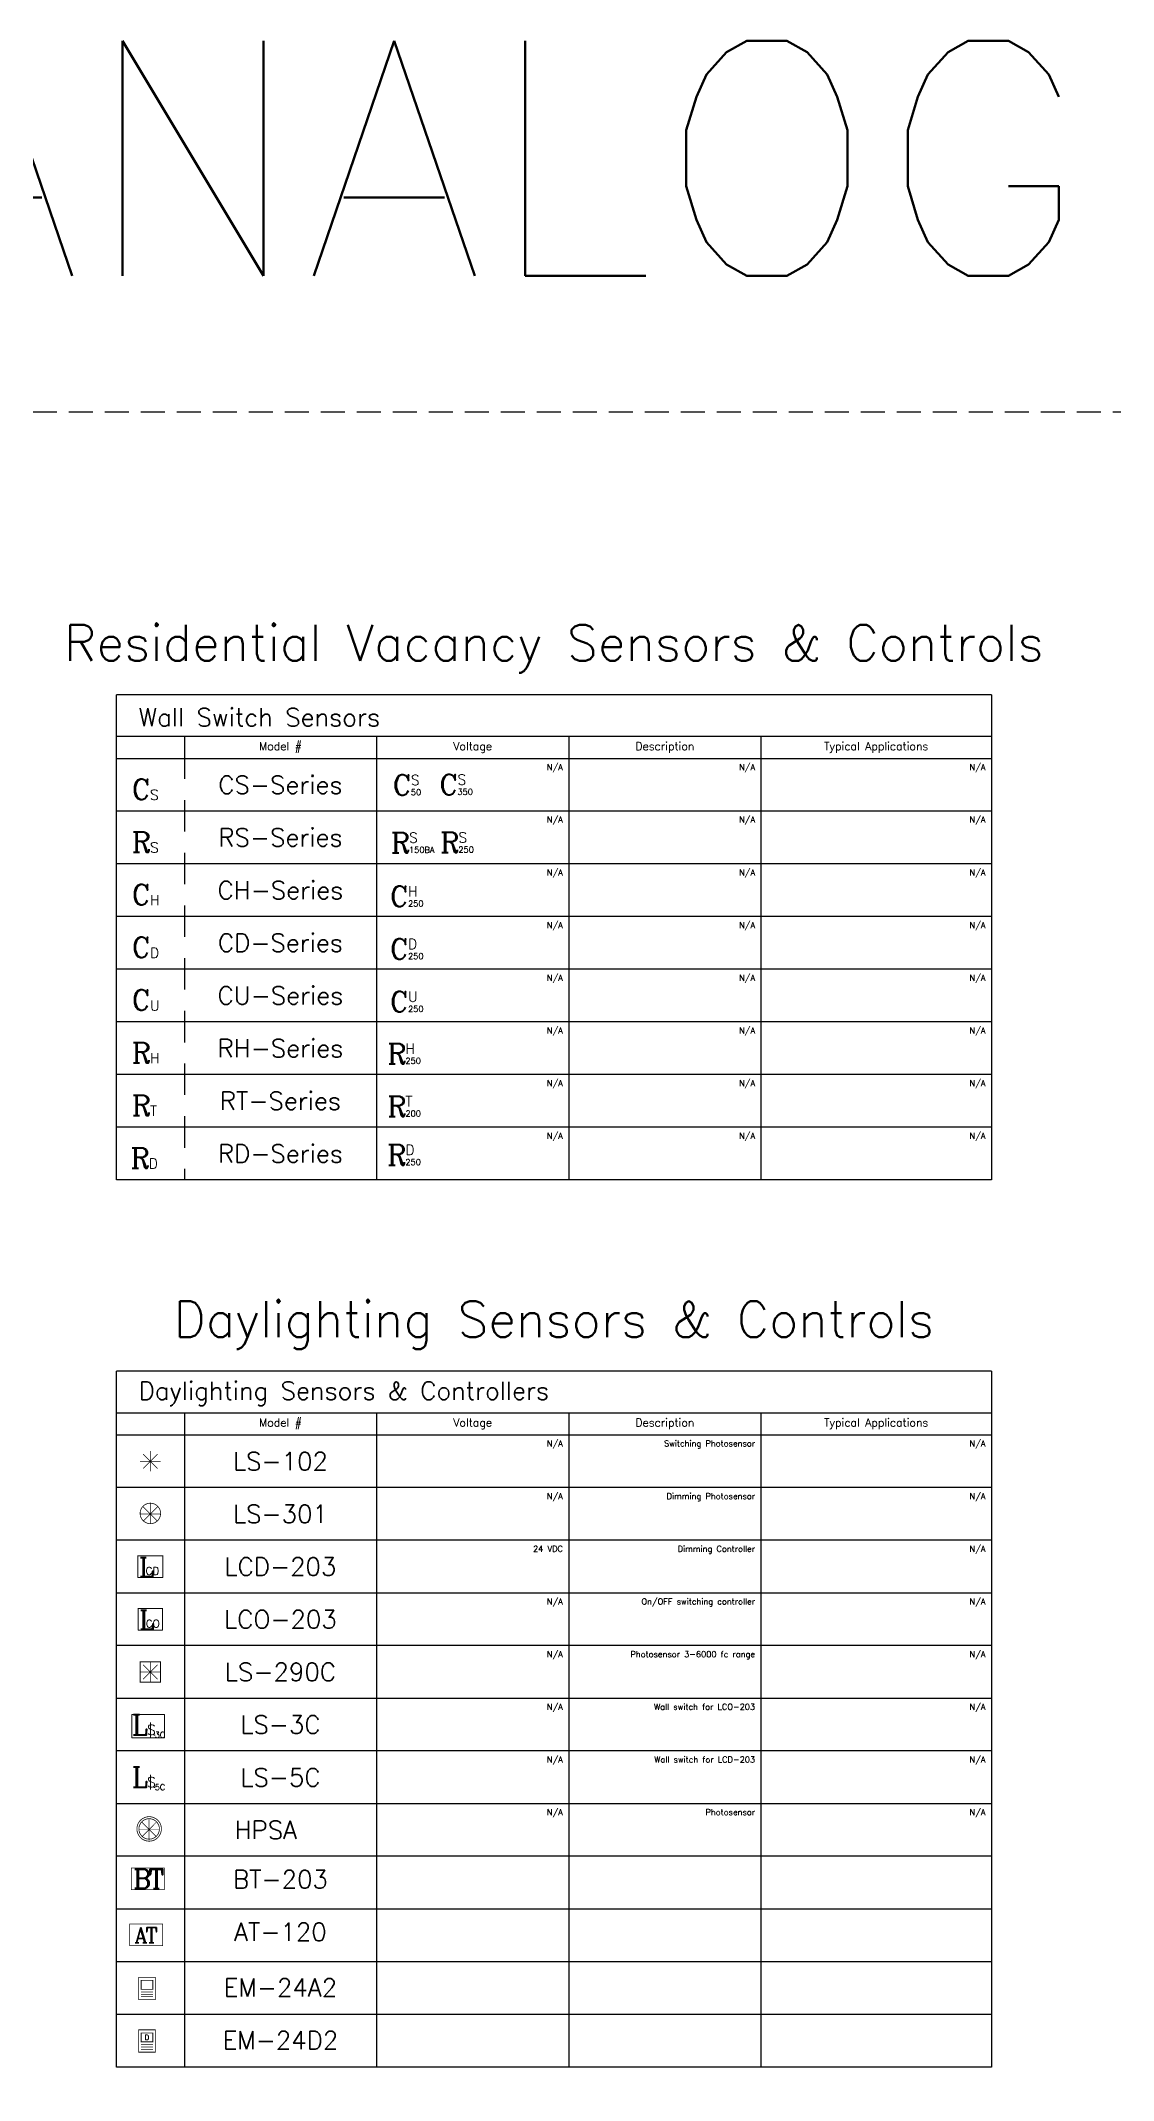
# Model space of a CAD drawing. Header units: inches. Extents: x -13775 to 9910, y -4933 to 5507.
# Drawn here: x 2019 to 3092, y 3469 to 5507 of the extents above; entities that cross this region are included whole.
import ezdxf
from ezdxf.enums import TextEntityAlignment as Align

# ---------------------------------------------------------------- set-up
doc = ezdxf.new("R2010")
doc.units = ezdxf.units.IN
doc.header["$LTSCALE"] = 48
doc.header["$MEASUREMENT"] = 0
doc.linetypes.add('DASHED', pattern=[0.75, 0.5, -0.25])
doc.layers.add('Boxes', color=7, linetype='Continuous')
doc.layers.add('Text', color=7, linetype='Continuous')
doc.layers.add('WATTSTOPPER', color=160, linetype='Continuous', lineweight=0)
doc.styles.add('FSL12-1', font='complex.shx')
doc.styles.add('ROMANC', font='COMPLEX.SHX')
doc.styles.add('ROMANS', font='ROMANS')
doc.styles.add('WS8th', font='complex.shx', dxfattribs={"height": 0.1875})
doc.styles.add('WSNotes', font='complex.shx', dxfattribs={"height": 18})

# ---------------------------------------------------------------- blocks, each defined once
blk = doc.blocks.new('*U387')
blk.add_wipeout([(-10.2, 10.2), (10.2, 10.2), (10.2, -10.2), (-10.2, -10.2)])
for p, q in [((-10.2, 0), (-10.2, 10.2)), ((0, 10.2), (-10.2, 10.2)), ((0, 10.2), (10.2, 10.2)), ((10.2, 0), (10.2, 10.2)), ((-10.2, 0), (-10.2, -10.2)), ((0, -10.2), (-10.2, -10.2)), ((0, -10.2), (10.2, -10.2)), ((10.2, 0), (10.2, -10.2))]:
    blk.add_line(p, q)
at = {"linetype": 'Continuous', "const_width": 0.75}
blk.add_lwpolyline([(-10.2, 10.2), (10.2, 10.2), (10.2, -10.2), (-10.2, -10.2)], close=True, dxfattribs=at)
at = {"linetype": 'Continuous', "const_width": 0.637}
for points in [[(-10.2, 0), (10.2, 0)], [(-7.2, -7.2), (7.2, 7.2)], [(7.2, -7.2), (-7.2, 7.2)], [(0, -10.2), (0, 10.2)]]:
    blk.add_lwpolyline(points, dxfattribs=at)
blk = doc.blocks.new('*U386')
blk.add_wipeout([(-12.3, 10.8), (12.3, 10.8), (12.3, -10.8), (-12.3, -10.8)])
at = {"linetype": 'Continuous'}
for p, q in [((-12.3, 10.8), (-12.3, -10.8)), ((-12.3, 10.8), (12.3, 10.8)), ((12.3, -10.8), (12.3, 10.8)), ((12.3, -10.8), (-12.3, -10.8))]:
    blk.add_line(p, q, dxfattribs=at)
at = {"linetype": 'Continuous', "const_width": 0.75}
blk.add_lwpolyline([(-12.3, 10.8), (12.3, 10.8), (12.3, -10.8), (-12.3, -10.8)], close=True, dxfattribs=at)
at = {"linetype": 'Continuous', "attachment_point": 1, "style": 'FSL12-1'}
for s, insert, char_height, width in [('L', (-11.2, 9.2), 19.1, 62.475), ('CO', (-4.6, -0.5), 7.65, 54.825)]:
    blk.add_mtext(s, dxfattribs=dict(at, insert=insert, char_height=char_height, width=width))
blk = doc.blocks.new('*U385')
blk.add_wipeout([(-12.5, 10.8), (12.5, 10.8), (12.5, -10.8), (-12.5, -10.8)])
at = {"linetype": 'Continuous'}
for p, q in [((-12.5, 10.8), (12.5, 10.8)), ((-12.5, 10.8), (-12.5, -10.8)), ((12.5, -10.8), (12.5, 10.8)), ((12.5, -10.8), (-12.5, -10.8))]:
    blk.add_line(p, q, dxfattribs=at)
at = {"linetype": 'Continuous', "const_width": 0.75}
blk.add_lwpolyline([(-12.5, 10.8), (12.5, 10.8), (12.5, -10.8), (-12.5, -10.8)], close=True, dxfattribs=at)
at = {"linetype": 'Continuous', "attachment_point": 1, "style": 'FSL12-1'}
for s, insert, char_height, width in [('L', (-11.4, 9.2), 19.1, 62.475), ('CD', (-4.8, -0.5), 7.65, 54.825)]:
    blk.add_mtext(s, dxfattribs=dict(at, insert=insert, char_height=char_height, width=width))
blk = doc.blocks.new('*U674')
blk.add_wipeout([(-18.6, 20.4), (50.5, 20.4), (50.5, -0.4), (-18.6, -0.4)])
at = {"linetype": 'Continuous', "insert": (-18.6, 20.4), "char_height": 20.4, "width": 1.13686837721616e-13, "attachment_point": 1, "style": 'FSL12-1'}
blk.add_mtext('R', dxfattribs=at)
at = {"linetype": 'Continuous', "insert": (-0.4, 9.8), "char_height": 10.2, "attachment_point": 1, "style": 'FSL12-1'}
blk.add_mtext('S', dxfattribs=at)
at = {"style": 'WS8th'}
blk.add_attdef('PARTNUMBER', (7.2, -0.4), '', height=10.2, rotation=360, dxfattribs=at)
blk = doc.blocks.new('*U673')
blk.add_wipeout([(-18.6, 20.4), (50.5, 20.4), (50.5, -0.4), (-18.6, -0.4)])
at = {"linetype": 'Continuous', "insert": (-18.6, 20.4), "char_height": 20.4, "width": 1.13686837721616e-13, "attachment_point": 1, "style": 'FSL12-1'}
blk.add_mtext('R', dxfattribs=at)
at = {"linetype": 'Continuous', "insert": (-0.4, 9.8), "char_height": 10.2, "attachment_point": 1, "style": 'FSL12-1'}
blk.add_mtext('T', dxfattribs=at)
at = {"style": 'WS8th'}
blk.add_attdef('PARTNUMBER', (7.2, -0.4), '', height=10.2, rotation=360, dxfattribs=at)
blk = doc.blocks.new('*U672')
blk.add_wipeout([(-18.6, 20.4), (50.5, 20.4), (50.5, -0.4), (-18.6, -0.4)])
at = {"linetype": 'Continuous', "insert": (-18.6, 20.4), "char_height": 20.4, "width": 1.13686837721616e-13, "attachment_point": 1, "style": 'FSL12-1'}
blk.add_mtext('R', dxfattribs=at)
at = {"linetype": 'Continuous', "insert": (-0.4, 9.8), "char_height": 10.2, "attachment_point": 1, "style": 'FSL12-1'}
blk.add_mtext('H', dxfattribs=at)
at = {"style": 'WS8th'}
blk.add_attdef('PARTNUMBER', (7.2, -0.4), '', height=10.2, rotation=360, dxfattribs=at)
blk = doc.blocks.new('*U388')
blk.add_wipeout([(-18.5, -0.7), (14.3, -0.7), (14.3, 22.8), (-18.5, 22.8)])
blk.add_line((0, 14.5), (0, 0))
blk.add_lwpolyline([(-18.5, -0.7), (14.3, -0.7), (14.3, 22.8), (-18.5, 22.8)], close=True)
at = {"style": 'ROMANC'}
for s, height, p in [('L', 20.2, (-18.5, 2.3)), ('S', 10.1, (-3.2, 2.3)), ('3C', 6, (4.4, -0.7))]:
    blk.add_text(s, height=height, dxfattribs=at).set_placement(p)
at = {"insert": (3, 3.2), "char_height": 2, "width": 4.5, "attachment_point": 1, "style": 'WSNotes'}
blk.add_mtext('-', dxfattribs=at)
blk = doc.blocks.new('*U389')
blk.add_wipeout([(-18.5, -0.7), (14.8, -0.7), (14.8, 22.7), (-18.5, 22.7)])
blk.add_line((0, 14.5), (0, 0))
at = {"style": 'ROMANC'}
for s, height, p in [('L', 20.2, (-18.5, 2.3)), ('S', 10.1, (-3.2, 2.3)), ('5C', 6, (4.4, -0.7))]:
    blk.add_text(s, height=height, dxfattribs=at).set_placement(p)
at = {"insert": (3, 3.2), "char_height": 2, "width": 4.5, "attachment_point": 1, "style": 'WSNotes'}
blk.add_mtext('-', dxfattribs=at)
blk = doc.blocks.new('*U669')
blk.add_wipeout([(-18.6, 20.4), (50.5, 20.4), (50.5, -0.4), (-18.6, -0.4)])
at = {"linetype": 'Continuous', "insert": (-18.6, 20.4), "char_height": 20.4, "width": 1.13686837721616e-13, "attachment_point": 1, "style": 'FSL12-1'}
blk.add_mtext('R', dxfattribs=at)
at = {"linetype": 'Continuous', "insert": (-0.4, 9.8), "char_height": 10.2, "attachment_point": 1, "style": 'FSL12-1'}
blk.add_mtext('D', dxfattribs=at)
at = {"style": 'WS8th'}
blk.add_attdef('PARTNUMBER', (7.2, -0.4), '', height=10.2, dxfattribs=at)
blk = doc.blocks.new('*U384')
blk.add_wipeout([(-7.3, 6.8), (-10, -0.3), (-6.8, -7.3), (0.3, -10), (7.3, -6.8), (10, 0.3), (6.8, 7.3), (-0.3, 10)])
at = {"linetype": 'Continuous', "const_width": 0.637}
for points in [[(-10.2, 0), (10.2, 0)], [(-7.2, -7.2), (7.2, 7.2)], [(7.2, -7.2), (-7.2, 7.2)], [(0, -10.2), (0, 10.2)]]:
    blk.add_lwpolyline(points, dxfattribs=at)
blk = doc.blocks.new('*U661')
blk.add_wipeout([(-18.6, 20.4), (50.5, 20.4), (50.5, -0.4), (-18.6, -0.4)])
at = {"linetype": 'Continuous', "insert": (-18.6, 20.4), "char_height": 20.4, "width": 1.13686837721616e-13, "attachment_point": 1, "style": 'FSL12-1'}
blk.add_mtext('C', dxfattribs=at)
at = {"linetype": 'Continuous', "insert": (-0.4, 9.8), "char_height": 10.2, "attachment_point": 1, "style": 'FSL12-1'}
blk.add_mtext('S', dxfattribs=at)
at = {"style": 'WS8th'}
blk.add_attdef('PARTNUMBER', (7.2, -0.4), '', height=10.2, dxfattribs=at)
blk = doc.blocks.new('*U660')
blk.add_wipeout([(-18.6, 20.4), (50.5, 20.4), (50.5, -0.4), (-18.6, -0.4)])
at = {"linetype": 'Continuous', "insert": (-18.6, 20.4), "char_height": 20.4, "width": 1.13686837721616e-13, "attachment_point": 1, "style": 'FSL12-1'}
blk.add_mtext('C', dxfattribs=at)
at = {"linetype": 'Continuous', "insert": (-0.4, 9.8), "char_height": 10.2, "attachment_point": 1, "style": 'FSL12-1'}
blk.add_mtext('H', dxfattribs=at)
at = {"style": 'WS8th'}
blk.add_attdef('PARTNUMBER', (7.2, -0.4), '', height=10.2, dxfattribs=at)
blk = doc.blocks.new('*U659')
blk.add_wipeout([(-18.6, 20.4), (50.5, 20.4), (50.5, -0.4), (-18.6, -0.4)])
at = {"linetype": 'Continuous', "insert": (-18.6, 20.4), "char_height": 20.4, "width": 1.13686837721616e-13, "attachment_point": 1, "style": 'FSL12-1'}
blk.add_mtext('C', dxfattribs=at)
at = {"linetype": 'Continuous', "insert": (-0.4, 9.8), "char_height": 10.2, "attachment_point": 1, "style": 'FSL12-1'}
blk.add_mtext('D', dxfattribs=at)
at = {"style": 'WS8th'}
blk.add_attdef('PARTNUMBER', (7.2, -0.4), '', height=10.2, dxfattribs=at)
blk = doc.blocks.new('*U658')
blk.add_wipeout([(-18.6, 20.4), (50.5, 20.4), (50.5, -0.4), (-18.6, -0.4)])
at = {"linetype": 'Continuous', "insert": (-18.6, 20.4), "char_height": 20.4, "width": 1.13686837721616e-13, "attachment_point": 1, "style": 'FSL12-1'}
blk.add_mtext('C', dxfattribs=at)
at = {"linetype": 'Continuous', "insert": (-0.4, 9.8), "char_height": 10.2, "attachment_point": 1, "style": 'FSL12-1'}
blk.add_mtext('U', dxfattribs=at)
at = {"style": 'WS8th'}
blk.add_attdef('PARTNUMBER', (7.2, -0.4), '', height=10.2, dxfattribs=at)
blk = doc.blocks.new('HPSA')
blk.add_wipeout([(12.6, 24.8), (3.6, 21.1), (0.4, 12.1), (4.1, 3.8), (12.6, 0.4), (20.9, 3.6), (24.8, 12.1), (21.6, 21.1)])
at = {"color": 0, "linetype": 'Continuous', "const_width": 0.75}
blk.add_lwpolyline([(12.6, 24.8, -2.327134), (0.4, 11.9, -0.429713)], format="xyb", close=True, dxfattribs=at)
blk.add_lwpolyline([(12.6, 22.8, -2.327134), (2.4, 12, -0.429713), (12.6, 22.8, -0.081033)], format="xyb", dxfattribs=at)
at = {"color": 0, "linetype": 'Continuous', "const_width": 0.637}
for points in [[(12.6, 2.4), (12.6, 22.8)], [(2.4, 12), (22.8, 12)], [(5.4, 4.8), (19.8, 19.3)], [(5.4, 19.3), (19.8, 4.8)]]:
    blk.add_lwpolyline(points, dxfattribs=at)
blk = doc.blocks.new('*U611')
at = {"style": 'WS8th'}
blk.add_attdef('CS-50', (24.4, -0.4), '', height=10.2, dxfattribs=at)
blk.add_wipeout([(-18.6, 0), (12.8, 0), (12.8, 20.6), (-18.6, 20.6)])
at = {"linetype": 'Continuous', "insert": (-18.6, 20.4), "char_height": 20.4, "width": 1.13686837721616e-13, "attachment_point": 1, "style": 'FSL12-1'}
blk.add_mtext('C', dxfattribs=at)
at = {"linetype": 'Continuous', "attachment_point": 1, "style": 'FSL12-1'}
for s, insert, char_height in [('50', (-0.4, 6), 6), ('S', (-0.4, 20.3), 10.2)]:
    blk.add_mtext(s, dxfattribs=dict(at, insert=insert, char_height=char_height))
blk = doc.blocks.new('*U610')
blk.add_wipeout([(-18.6, 0), (15.5, 0), (15.5, 20.9), (-18.6, 20.9)])
at = {"linetype": 'Continuous', "insert": (-18.6, 20.4), "char_height": 20.4, "width": 1.13686837721616e-13, "attachment_point": 1, "style": 'FSL12-1'}
blk.add_mtext('R', dxfattribs=at)
at = {"linetype": 'Continuous', "attachment_point": 1, "style": 'FSL12-1'}
for s, insert, char_height in [('250', (-0.4, 6), 6), ('D', (-0.4, 20.3), 10.2)]:
    blk.add_mtext(s, dxfattribs=dict(at, insert=insert, char_height=char_height))
at = {"style": 'WS8th'}
blk.add_attdef('RD-250', (24.4, -0.4), '', height=10.2, dxfattribs=at)
blk = doc.blocks.new('*U609')
blk.add_wipeout([(-18.6, 0), (15.9, 0), (15.9, 21.3), (-18.6, 21.3)])
at = {"linetype": 'Continuous', "insert": (-18.6, 20.4), "char_height": 20.4, "width": 1.13686837721616e-13, "attachment_point": 1, "style": 'FSL12-1'}
blk.add_mtext('R', dxfattribs=at)
at = {"linetype": 'Continuous', "attachment_point": 1, "style": 'FSL12-1'}
for s, insert, char_height in [('250', (-0.4, 6), 6), ('H', (-0.4, 20.3), 10.2)]:
    blk.add_mtext(s, dxfattribs=dict(at, insert=insert, char_height=char_height))
at = {"style": 'WS8th'}
blk.add_attdef('RH-250', (24.4, -0.4), '', height=10.2, dxfattribs=at)
blk = doc.blocks.new('*U608')
blk.add_wipeout([(-18.6, 0), (15.5, 0), (15.5, 20.6), (-18.6, 20.6)])
at = {"linetype": 'Continuous', "insert": (-18.6, 20.4), "char_height": 20.4, "width": 1.13686837721616e-13, "attachment_point": 1, "style": 'FSL12-1'}
blk.add_mtext('C', dxfattribs=at)
at = {"linetype": 'Continuous', "attachment_point": 1, "style": 'FSL12-1'}
for s, insert, char_height in [('250', (-0.4, 6), 6), ('H', (-0.4, 20.3), 10.2)]:
    blk.add_mtext(s, dxfattribs=dict(at, insert=insert, char_height=char_height))
at = {"style": 'WS8th'}
blk.add_attdef('CH-250', (24.4, -0.4), '', height=10.2, dxfattribs=at)
blk = doc.blocks.new('*U607')
blk.add_wipeout([(-18.6, 0), (15.2, 0), (15.2, 20.7), (-18.6, 20.7)])
at = {"linetype": 'Continuous', "insert": (-18.6, 20.4), "char_height": 20.4, "width": 1.13686837721616e-13, "attachment_point": 1, "style": 'FSL12-1'}
blk.add_mtext('R', dxfattribs=at)
at = {"linetype": 'Continuous', "attachment_point": 1, "style": 'FSL12-1'}
for s, insert, char_height in [('250', (-0.4, 6), 6), ('S', (-0.4, 20.3), 10.2)]:
    blk.add_mtext(s, dxfattribs=dict(at, insert=insert, char_height=char_height))
at = {"style": 'WS8th'}
blk.add_attdef('RS-250', (24.4, -0.4), '', height=10.2, dxfattribs=at)
blk = doc.blocks.new('*U606')
blk.add_wipeout([(-18.6, 0), (27.1, 0), (27.1, 20.6), (-18.6, 20.6)])
at = {"linetype": 'Continuous', "insert": (-18.6, 20.4), "char_height": 20.4, "width": 1.13686837721616e-13, "attachment_point": 1, "style": 'FSL12-1'}
blk.add_mtext('R', dxfattribs=at)
at = {"linetype": 'Continuous', "attachment_point": 1, "style": 'FSL12-1'}
for s, insert, char_height in [('S', (-0.4, 20.3), 10.2), ('150BA', (-0.4, 6), 6)]:
    blk.add_mtext(s, dxfattribs=dict(at, insert=insert, char_height=char_height))
at = {"style": 'WS8th'}
blk.add_attdef('RS-150BA', (30.3, -0.4), '', height=10.2, dxfattribs=at)
blk = doc.blocks.new('*U605')
at = {"style": 'WS8th'}
blk.add_attdef('CS-350-N', (24.4, -0.4), '', height=10.2, dxfattribs=at)
blk.add_wipeout([(-18.6, 0), (14.9, 0), (14.9, 20.5), (-18.6, 20.5)])
at = {"linetype": 'Continuous', "insert": (-18.6, 20.4), "char_height": 20.4, "width": 1.13686837721616e-13, "attachment_point": 1, "style": 'FSL12-1'}
blk.add_mtext('C', dxfattribs=at)
at = {"linetype": 'Continuous', "attachment_point": 1, "style": 'FSL12-1'}
for s, insert, char_height in [('350', (-0.4, 6), 6), ('S', (-0.4, 20.3), 10.2)]:
    blk.add_mtext(s, dxfattribs=dict(at, insert=insert, char_height=char_height))
blk = doc.blocks.new('*U390')
blk.add_wipeout([(-13, 10.5), (20, 10.5), (20, -11.2), (-13, -11.2)])
at = {"linetype": 'Continuous', "const_width": 0.75}
blk.add_lwpolyline([(-13, 10.5), (20, 10.5), (20, -11.2), (-13, -11.2)], close=True, dxfattribs=at)
at = {"linetype": 'Continuous', "insert": (-11.2, 9.2), "char_height": 19.12, "width": 62.475, "attachment_point": 1, "style": 'FSL12-1'}
blk.add_mtext('{\\T0.8;BT}', dxfattribs=at)
blk = doc.blocks.new('*U391')
blk.add_wipeout([(-13, 10.5), (20, 10.5), (20, -11.2), (-13, -11.2)])
at = {"linetype": 'Continuous', "const_width": 0.75}
blk.add_lwpolyline([(-13, 10.5), (20, 10.5), (20, -11.2), (-13, -11.2)], close=True, dxfattribs=at)
at = {"linetype": 'Continuous', "insert": (-8.2, 6.9), "char_height": 15.09, "width": 49.289, "attachment_point": 1, "style": 'FSL12-1'}
blk.add_mtext('{\\T0.8;AT}', dxfattribs=at)
blk = doc.blocks.new('EM-24A2')
at = {"color": 0, "linetype": 'Continuous', "const_width": 0.75}
for points in [[(-8.5, 12), (-8.5, -10.3), (8.2, -10.3), (8.2, 12), (-8.5, 12)], [(-6, 0), (5.7, 0), (5.7, 8.8), (-6, 8.8), (-6, 0)], [(-6, -2.8), (5.7, -2.8)], [(-6, -5.1), (5.7, -5.1)], [(-6, -7.4), (5.7, -7.4)]]:
    blk.add_lwpolyline(points, dxfattribs=at)
blk = doc.blocks.new('*U582')
blk.add_wipeout([(-18.6, 0), (15.5, 0), (15.5, 21.3), (-18.6, 21.3)])
at = {"linetype": 'Continuous', "insert": (-18.6, 20.4), "char_height": 20.4, "width": 1.13686837721616e-13, "attachment_point": 1, "style": 'FSL12-1'}
blk.add_mtext('C', dxfattribs=at)
at = {"linetype": 'Continuous', "attachment_point": 1, "style": 'FSL12-1'}
for s, insert, char_height in [('250', (-0.4, 6), 6), ('D', (-0.4, 20.3), 10.2)]:
    blk.add_mtext(s, dxfattribs=dict(at, insert=insert, char_height=char_height))
at = {"style": 'WS8th'}
blk.add_attdef('CD-250', (24.4, -0.4), '', height=10.2, dxfattribs=at)
blk = doc.blocks.new('*U580')
at = {"style": 'WS8th'}
blk.add_attdef('CU-250', (24.4, -0.4), '', height=10.2, dxfattribs=at)
blk.add_wipeout([(-18.6, 0), (15.2, 0), (15.2, 20.8), (-18.6, 20.8)])
at = {"linetype": 'Continuous', "insert": (-18.6, 20.4), "char_height": 20.4, "width": 1.13686837721616e-13, "attachment_point": 1, "style": 'FSL12-1'}
blk.add_mtext('C', dxfattribs=at)
at = {"linetype": 'Continuous', "attachment_point": 1, "style": 'FSL12-1'}
for s, insert, char_height in [('250', (-0.4, 6), 6), ('U', (-0.4, 20.3), 10.2)]:
    blk.add_mtext(s, dxfattribs=dict(at, insert=insert, char_height=char_height))
blk = doc.blocks.new('*U574')
blk.add_wipeout([(-18.6, 0), (15.4, 0), (15.4, 21.3), (-18.6, 21.3)])
at = {"linetype": 'Continuous', "insert": (-18.6, 20.4), "char_height": 20.4, "width": 1.13686837721616e-13, "attachment_point": 1, "style": 'FSL12-1'}
blk.add_mtext('R', dxfattribs=at)
at = {"linetype": 'Continuous', "attachment_point": 1, "style": 'FSL12-1'}
for s, insert, char_height in [('200', (-0.4, 6), 6), ('T', (-0.4, 20.3), 10.2)]:
    blk.add_mtext(s, dxfattribs=dict(at, insert=insert, char_height=char_height))
at = {"style": 'WS8th'}
blk.add_attdef('RT-200', (24.4, -0.4), '', height=10.2, dxfattribs=at)
blk = doc.blocks.new('EM-24D2')
at = {"color": 0, "linetype": 'Continuous', "const_width": 0.75}
for points in [[(-8.5, 12), (-8.5, -10.3), (8.2, -10.3), (8.2, 12), (-8.5, 12)], [(-6, 0), (5.7, 0), (5.7, 8.8), (-6, 8.8), (-6, 0)], [(-6, -2.8), (5.7, -2.8)], [(-6, -5.1), (5.7, -5.1)], [(-6, -7.4), (5.7, -7.4)]]:
    blk.add_lwpolyline(points, dxfattribs=at)
at = {"style": 'WS8th'}
blk.add_text('D', height=5, dxfattribs=at).set_placement((-0.1, 4.4), align=Align.MIDDLE_CENTER)
blk = doc.blocks.new('*U567')
at = {"style": 'WSNotes', "flags": 1}
blk.add_attdef('ROOMID', (-374.3, -133.8), '', height=10.6, dxfattribs=at)
blk.add_wipeout([(0, 10.8), (-7.6, 7.6), (-10.2, 0), (-6.9, -6.9), (0, -9.6), (7, -6.9), (10.2, 0), (7.6, 7.6)])
at = {"linetype": 'Continuous', "const_width": 0.75}
blk.add_lwpolyline([(0, 10.8, -2.327134), (-10.2, 0, -0.429713), (0, 10.8, -0.081033)], format="xyb", dxfattribs=at)
at = {"linetype": 'Continuous', "const_width": 0.637}
for points in [[(-10.2, 0), (10.2, 0)], [(-7.2, -7.2), (7.2, 7.2)], [(-7.2, 7.2), (7.2, -7.2)], [(0, -9.6), (0, 10.8)]]:
    blk.add_lwpolyline(points, dxfattribs=at)

msp = doc.modelspace()

# ---------------------------------------------------------------- linework, layer by layer
at = {"layer": 'Boxes'}
for p, q in [((2162.8, 4811.8), (2162.8, 4368.6)), ((2355, 4811.8), (2355, 4368.6)), ((2547.2, 4811.8), (2547.2, 4368.6)), ((2739.4, 4811.8), (2739.4, 4368.6)), ((2162.8, 4135.6), (2162.8, 3481.7)), ((2355, 4135.6), (2355, 3481.7)), ((2547.2, 4135.6), (2547.2, 3481.7)), ((2739.4, 4135.6), (2739.4, 3481.7))]:
    msp.add_line(p, q, dxfattribs=at)
at = {"layer": 'Boxes', "color": 1, "linetype": 'DASHED'}
msp.add_lwpolyline([(-220.8, 5136.4), (9910, 5136.4), (9910, 2003.9), (-220.8, 2003.9)], close=True, dxfattribs=at)
at = {"layer": 'Boxes'}
for points in [[(2969.8, 4853.6), (2969.8, 4368.6), (2094.8, 4368.6), (2094.8, 4853.6)], [(2969.8, 4853.6), (2094.8, 4853.6)], [(2969.8, 4811.8), (2094.8, 4811.8)], [(2094.8, 4789.9), (2969.8, 4789.9)], [(2969.8, 4737.2), (2094.8, 4737.2)], [(2969.8, 4684.5), (2094.8, 4684.5)], [(2969.8, 4631.9), (2094.8, 4631.9)], [(2969.8, 4579.2), (2094.8, 4579.2)], [(2969.8, 4526.6), (2094.8, 4526.6)], [(2969.8, 4473.9), (2094.8, 4473.9)], [(2969.8, 4421.3), (2094.8, 4421.3)], [(2969.8, 4177.4), (2094.8, 4177.4)], [(2094.8, 4135.6), (2969.8, 4135.6)], [(2094.8, 4113.6), (2969.8, 4113.6)], [(2969.8, 4061), (2094.8, 4061)], [(2969.8, 4008.3), (2094.8, 4008.3)], [(2969.8, 3955.6), (2094.8, 3955.6)], [(2969.8, 3903), (2094.8, 3903)], [(2969.8, 3850.3), (2094.8, 3850.3)], [(2969.8, 3797.7), (2094.8, 3797.7)], [(2969.8, 3745), (2094.8, 3745)], [(2969.8, 3692.4), (2094.8, 3692.4)], [(2969.8, 3639.7), (2094.8, 3639.7)], [(2969.8, 3587), (2094.8, 3587)], [(2969.8, 3534.4), (2094.8, 3534.4)]]:
    msp.add_lwpolyline(points, dxfattribs=at)

# ---------------------------------------------------------------- block references
at = {"layer": 'WATTSTOPPER'}
for name, p in [('EM-24A2', (2125.6, 3559.5)), ('EM-24D2', (2125.6, 3506.9))]:
    msp.add_blockref(name, p, dxfattribs=at)

# ---------------------------------------------------------------- texts
at = {"layer": 'Text', "color": 3, "insert": (2473.4, 5389.8), "char_height": 234.9, "attachment_point": 5, "style": 'ROMANS'}
msp.add_mtext('ANALOG', dxfattribs=at)
at = {"layer": 'Text', "color": 7, "style": 'ROMANS'}
for s, insert, char_height, attachment_point in [('Residential Vacancy Sensors & Controls', (2532.3, 4899.5), 36, 5), ('Wall Switch Sensors', (2117.1, 4831), 18, 4), ('Model #', (2258.9, 4800.8), 8, 5), ('Voltage', (2451.1, 4800.8), 8, 5), ('Description', (2643.3, 4800.8), 8, 5), ('Typical Applications', (2854.6, 4800.8), 8, 5), ('CS-Series', (2258.9, 4763.5), 18, 5), ('N/A', (2541.3, 4784.3), 6, 3), ('N/A', (2733.5, 4784.3), 6, 3), ('N/A', (2963.9, 4784.3), 6, 3), ('N/A', (2541.3, 4731.7), 6, 3), ('N/A', (2733.5, 4731.7), 6, 3), ('N/A', (2963.9, 4731.7), 6, 3), ('RS-Series', (2258.9, 4710.9), 18, 5), ('N/A', (2541.3, 4679), 6, 3), ('N/A', (2733.5, 4679), 6, 3), ('N/A', (2963.9, 4679), 6, 3), ('CH-Series', (2258.9, 4658.2), 18, 5), ('CD-Series', (2258.9, 4605.6), 18, 5), ('N/A', (2541.3, 4626.3), 6, 3), ('N/A', (2733.5, 4626.3), 6, 3), ('N/A', (2963.9, 4626.3), 6, 3), ('N/A', (2541.3, 4573.7), 6, 3), ('N/A', (2733.5, 4573.7), 6, 3), ('N/A', (2963.9, 4573.7), 6, 3), ('CU-Series', (2258.9, 4552.9), 18, 5), ('RH-Series', (2258.9, 4500.2), 18, 5), ('N/A', (2541.3, 4521), 6, 3), ('N/A', (2733.5, 4521), 6, 3), ('N/A', (2963.9, 4521), 6, 3), ('N/A', (2541.3, 4468.4), 6, 3), ('N/A', (2733.5, 4468.4), 6, 3), ('N/A', (2963.9, 4468.4), 6, 3), ('RT-Series', (2258.9, 4447.6), 18, 5), ('RD-Series', (2258.9, 4394.9), 18, 5), ('N/A', (2541.3, 4415.7), 6, 3), ('N/A', (2733.5, 4415.7), 6, 3), ('N/A', (2963.9, 4415.7), 6, 3), ('Daylighting Sensors & Controls', (2532.3, 4223.3), 36, 5), ('Daylighting Sensors & Controllers', (2117.1, 4154.8), 18, 4), ('Model #', (2258.9, 4124.6), 8, 5), ('Voltage', (2451.1, 4124.6), 8, 5), ('Description', (2643.3, 4124.6), 8, 5), ('Typical Applications', (2854.6, 4124.6), 8, 5), ('N/A', (2541.3, 4108.1), 6, 3), ('Switching Photosensor', (2733.5, 4108.1), 6, 3), ('N/A', (2963.9, 4108.1), 6, 3), ('LS-102', (2258.9, 4087.3), 18, 5), ('LS-301', (2258.9, 4034.6), 18, 5), ('N/A', (2541.3, 4055.4), 6, 3), ('Dimming Photosensor', (2733.5, 4055.4), 6, 3), ('N/A', (2963.9, 4055.4), 6, 3), ('24 VDC', (2541.3, 4002.8), 6, 3), ('Dimming Controller', (2733.5, 4002.8), 6, 3), ('N/A', (2963.9, 4002.8), 6, 3), ('LCD-203', (2258.9, 3982), 18, 5), ('LCO-203', (2258.9, 3929.3), 18, 5), ('N/A', (2541.3, 3950.1), 6, 3), ('On/OFF switching controller', (2733.5, 3950.1), 6, 3), ('N/A', (2963.9, 3950.1), 6, 3), ('N/A', (2541.3, 3897.4), 6, 3), ('Photosensor 3-6000 fc range', (2733.5, 3897.4), 6, 3), ('N/A', (2963.9, 3897.4), 6, 3), ('LS-290C', (2258.9, 3876.7), 18, 5), ('LS-3C', (2258.9, 3824), 18, 5), ('N/A', (2541.3, 3844.8), 6, 3), ('Wall switch for LCO-203', (2733.5, 3844.8), 6, 3), ('N/A', (2963.9, 3844.8), 6, 3), ('N/A', (2541.3, 3792.1), 6, 3), ('Wall switch for LCD-203', (2733.5, 3792.1), 6, 3), ('N/A', (2963.9, 3792.1), 6, 3), ('LS-5C', (2258.9, 3771.3), 18, 5), ('N/A', (2541.3, 3739.5), 6, 3), ('Photosensor', (2733.5, 3739.5), 6, 3), ('N/A', (2963.9, 3739.5), 6, 3), ('HPSA', (2244.3, 3718.7), 18, 5), ('BT-203', (2258.9, 3669.4), 18, 5), ('AT-120', (2258.9, 3616.8), 18, 5), ('EM-24A2', (2258.9, 3561.2), 18, 5), ('EM-24D2', (2258.9, 3508.5), 18, 5)]:
    msp.add_mtext(s, dxfattribs=dict(at, insert=insert, char_height=char_height, attachment_point=attachment_point))

# ---------------------------------------------------------------- next in the draw order: block references
at = {"layer": 'WATTSTOPPER'}
for name, p in [('*U611', (2389.7, 4753.1)), ('*U605', (2436.3, 4753.5)), ('*U661', (2128.8, 4748.8)), ('*U674', (2128.8, 4696.2)), ('*U607', (2437.2, 4695.7)), ('*U660', (2128.8, 4643.5)), ('*U608', (2386.9, 4641.8)), ('*U659', (2128.8, 4590.9)), ('*U582', (2386.9, 4589.2)), ('*U658', (2128.8, 4538.2)), ('*U580', (2386.9, 4536.5)), ('*U672', (2128.8, 4485.5)), ('*U609', (2384.3, 4484.6)), ('*U673', (2128.8, 4432.9)), ('*U574', (2384.3, 4431.9)), ('*U610', (2384.2, 4383.4)), ('*U669', (2127.6, 4380.2)), ('*U384', (2128.8, 4087.3)), ('*U385', (2128.8, 3982)), ('*U386', (2128.8, 3929.3)), ('*U387', (2128.8, 3876.7)), ('*U388', (2128.8, 3811.5)), ('*U389', (2128.8, 3759.2)), ('HPSA', (2115, 3707.2)), ('*U390', (2122.9, 3670.3)), ('*U391', (2121.1, 3614.2))]:
    msp.add_blockref(name, p, dxfattribs=at)

# ---------------------------------------------------------------- next in the draw order: linework, layer by layer
at = {"layer": 'Boxes'}
msp.add_lwpolyline([(2969.8, 4177.4), (2969.8, 3481.7), (2094.8, 3481.7), (2094.8, 4177.4)], dxfattribs=at)

# ---------------------------------------------------------------- next in the draw order: block references
at = {"layer": 'WATTSTOPPER'}
msp.add_blockref('*U606', (2387.9, 4695.5), dxfattribs=at)

# ---------------------------------------------------------------- next in the draw order: block references
msp.add_blockref('*U567', (2128.8, 4034.6), dxfattribs=at)

doc.saveas('drawing.dxf')
